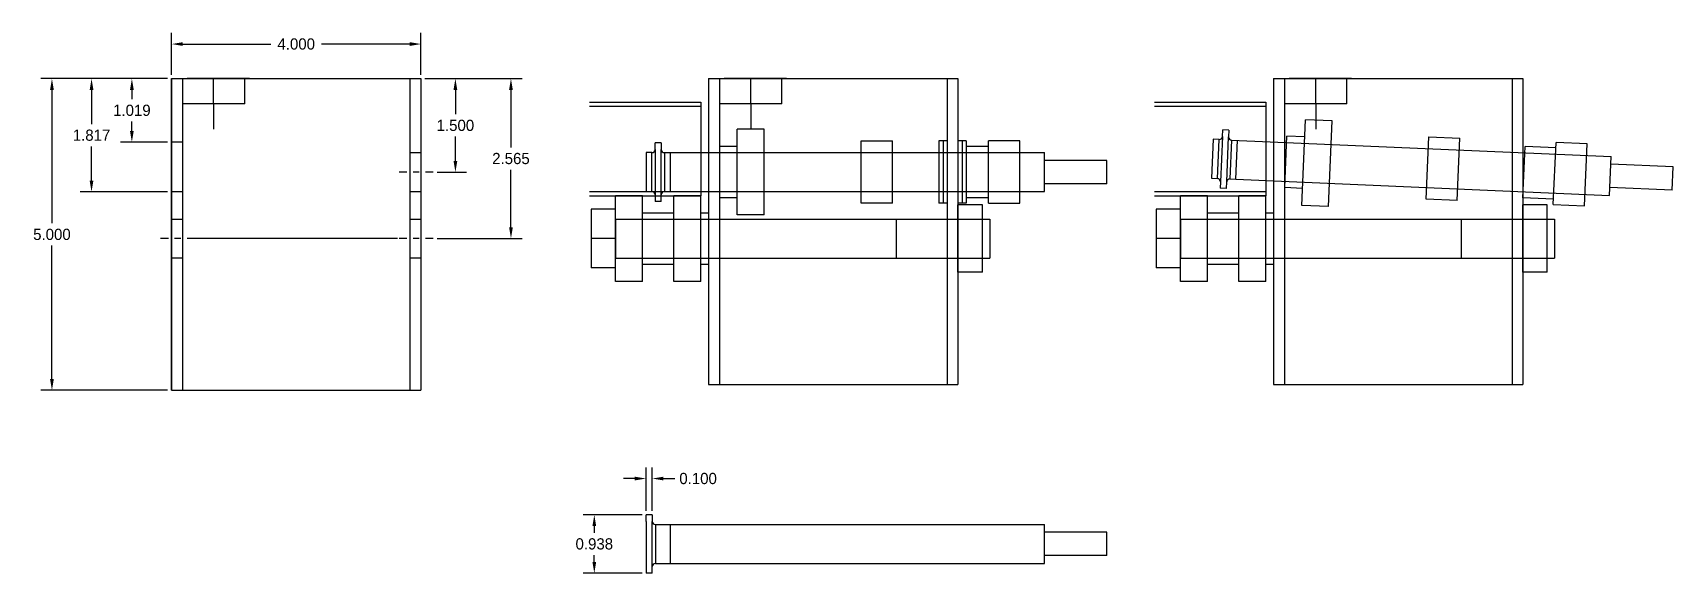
# Model space of a CAD drawing. Header units: inches. Extents: x -0.8 to 25.5, y 3 to 11.7.
import ezdxf

# ---------------------------------------------------------------- set-up
doc = ezdxf.new("R2010")
doc.units = ezdxf.units.IN
doc.header["$LTSCALE"] = 0.1
doc.header["$MEASUREMENT"] = 0
doc.linetypes.add('CENTER', pattern=[2, 1.25, -0.25, 0.25, -0.25])
for name, color, linetype in [('MandrelLower', 1, 'Continuous'), ('MandrelUpper', 104, 'Continuous'), ('Tube', 5, 'Continuous'), ('Washer-Machine', 6, 'Continuous')]:
    doc.layers.add(name, color=color, linetype=linetype)
doc.dimstyles.get("Standard").update_dxf_attribs({"dimtxt": 0.18, "dimasz": 0.18, "dimexe": 0.18, "dimexo": 0.0625, "dimgap": 0.09, "dimtad": 0, "dimtih": 1, "dimtoh": 1, "dimdec": 3, "dimzin": 0, "dimdsep": 46, "dimtxsty": 'Standard', "dimcen": 0.09, "dimadec": 0, "dimazin": 0, "dimtfac": 1, "dimtdec": 3, "dimtofl": 0, "dimtmove": 0, "dimatfit": 3, "dimfxl": 1, "dimtolj": 1, "dimtzin": 0, "dimarcsym": 0})

# ---------------------------------------------------------------- blocks, each defined once
blk = doc.blocks.new('*D6')
at = {"color": 0, "lineweight": -2}
for p, q in [((8.967, 3.982), (8.02, 3.982)), ((8.2, 3.802), (8.2, 3.694)), ((8.2, 3.225), (8.2, 3.334)), ((8.967, 3.045), (8.02, 3.045))]:
    blk.add_line(p, q, dxfattribs=at)
at = {"color": 0}
for points in [[(8.17, 3.802), (8.23, 3.802), (8.2, 3.982)], [(8.17, 3.225), (8.23, 3.225), (8.2, 3.045)]]:
    blk.add_solid(points, dxfattribs=at)
at = {"layer": 'Defpoints', "color": 0}
for p in [(8.2, 3.982), (9.03, 3.982), (9.03, 3.045)]:
    blk.add_point(p, dxfattribs=at)
at = {"color": 0, "insert": (8.2, 3.514), "char_height": 0.18, "attachment_point": 5}
blk.add_mtext('\\A1;0.938', dxfattribs=at)
blk = doc.blocks.new('*D7')
at = {"color": 0, "lineweight": -2}
for p, q in [((9.03, 4.045), (9.03, 4.743)), ((9.13, 4.045), (9.13, 4.743)), ((8.85, 4.563), (8.67, 4.563)), ((9.31, 4.563), (9.49, 4.563))]:
    blk.add_line(p, q, dxfattribs=at)
at = {"color": 0}
for points in [[(8.85, 4.593), (8.85, 4.533), (9.03, 4.563)], [(9.31, 4.593), (9.31, 4.533), (9.13, 4.563)]]:
    blk.add_solid(points, dxfattribs=at)
at = {"layer": 'Defpoints', "color": 0}
for p in [(9.13, 4.563), (9.03, 3.982), (9.13, 3.982)]:
    blk.add_point(p, dxfattribs=at)
at = {"color": 0, "insert": (9.865, 4.563), "char_height": 0.18, "attachment_point": 5}
blk.add_mtext('\\A1;0.100', dxfattribs=at)
blk = doc.blocks.new('*D8')
at = {"color": 0, "lineweight": -2}
for p, q in [((5.48, 10.978), (6.152, 10.978)), ((5.972, 10.798), (5.972, 10.408)), ((5.972, 9.658), (5.972, 10.048)), ((5.68, 9.478), (6.152, 9.478))]:
    blk.add_line(p, q, dxfattribs=at)
at = {"color": 0}
for points in [[(5.942, 10.798), (6.002, 10.798), (5.972, 10.978)], [(5.942, 9.658), (6.002, 9.658), (5.972, 9.478)]]:
    blk.add_solid(points, dxfattribs=at)
at = {"layer": 'Defpoints', "color": 0}
for p in [(5.418, 10.978), (5.618, 9.478), (5.972, 9.478)]:
    blk.add_point(p, dxfattribs=at)
at = {"color": 0, "insert": (5.972, 10.228), "char_height": 0.18, "attachment_point": 5}
blk.add_mtext('\\A1;1.500', dxfattribs=at)
blk = doc.blocks.new('*D9')
at = {"color": 0, "lineweight": -2}
for p, q in [((5.48, 10.978), (7.043, 10.978)), ((6.863, 10.798), (6.863, 9.876)), ((6.863, 8.593), (6.863, 9.516)), ((5.68, 8.413), (7.043, 8.413))]:
    blk.add_line(p, q, dxfattribs=at)
at = {"color": 0}
for points in [[(6.833, 10.798), (6.893, 10.798), (6.863, 10.978)], [(6.833, 8.593), (6.893, 8.593), (6.863, 8.413)]]:
    blk.add_solid(points, dxfattribs=at)
at = {"layer": 'Defpoints', "color": 0}
for p in [(5.418, 10.978), (5.618, 8.413), (6.863, 8.413)]:
    blk.add_point(p, dxfattribs=at)
at = {"color": 0, "insert": (6.863, 9.696), "char_height": 0.18, "attachment_point": 5}
blk.add_mtext('\\A1;2.565', dxfattribs=at)
blk = doc.blocks.new('*D11')
at = {"color": 0, "lineweight": -2}
for p, q in [((1.418, 11.041), (1.418, 11.713)), ((5.418, 11.041), (5.418, 11.713)), ((1.598, 11.533), (3.013, 11.533)), ((5.238, 11.533), (3.823, 11.533))]:
    blk.add_line(p, q, dxfattribs=at)
at = {"color": 0}
for points in [[(1.598, 11.563), (1.598, 11.503), (1.418, 11.533)], [(5.238, 11.563), (5.238, 11.503), (5.418, 11.533)]]:
    blk.add_solid(points, dxfattribs=at)
at = {"layer": 'Defpoints', "color": 0}
for p in [(5.418, 11.533), (1.418, 10.978), (5.418, 10.978)]:
    blk.add_point(p, dxfattribs=at)
at = {"color": 0, "insert": (3.418, 11.533), "char_height": 0.18, "attachment_point": 5}
blk.add_mtext('\\A1;4.000', dxfattribs=at)
blk = doc.blocks.new('*D12')
at = {"color": 0, "lineweight": -2}
for p, q in [((1.355, 10.978), (0.602, 10.978)), ((0.782, 10.798), (0.782, 10.649)), ((0.782, 10.139), (0.782, 10.289)), ((1.355, 9.959), (0.602, 9.959))]:
    blk.add_line(p, q, dxfattribs=at)
at = {"color": 0}
for points in [[(0.752, 10.798), (0.812, 10.798), (0.782, 10.978)], [(0.752, 10.139), (0.812, 10.139), (0.782, 9.959)]]:
    blk.add_solid(points, dxfattribs=at)
at = {"layer": 'Defpoints', "color": 0}
for p in [(1.418, 10.978), (0.782, 9.959), (1.418, 9.959)]:
    blk.add_point(p, dxfattribs=at)
at = {"color": 0, "insert": (0.782, 10.469), "char_height": 0.18, "attachment_point": 5}
blk.add_mtext('\\A1;1.019', dxfattribs=at)
blk = doc.blocks.new('*D13')
at = {"color": 0, "lineweight": -2}
for p, q in [((1.355, 10.978), (-0.045, 10.978)), ((0.135, 10.798), (0.135, 10.25)), ((0.135, 9.341), (0.135, 9.89)), ((1.355, 9.161), (-0.045, 9.161))]:
    blk.add_line(p, q, dxfattribs=at)
at = {"color": 0}
for points in [[(0.105, 10.798), (0.165, 10.798), (0.135, 10.978)], [(0.105, 9.341), (0.165, 9.341), (0.135, 9.161)]]:
    blk.add_solid(points, dxfattribs=at)
at = {"layer": 'Defpoints', "color": 0}
for p in [(1.418, 10.978), (0.135, 9.161), (1.418, 9.161)]:
    blk.add_point(p, dxfattribs=at)
at = {"color": 0, "insert": (0.135, 10.07), "char_height": 0.18, "attachment_point": 5}
blk.add_mtext('\\A1;1.817', dxfattribs=at)
blk = doc.blocks.new('*D15')
at = {"color": 0, "lineweight": -2}
for p, q in [((1.355, 10.978), (-0.68, 10.978)), ((-0.5, 10.798), (-0.5, 8.659)), ((-0.5, 6.159), (-0.5, 8.299)), ((1.355, 5.979), (-0.68, 5.979))]:
    blk.add_line(p, q, dxfattribs=at)
at = {"color": 0}
for points in [[(-0.53, 10.798), (-0.47, 10.798), (-0.5, 10.978)], [(-0.53, 6.159), (-0.47, 6.159), (-0.5, 5.979)]]:
    blk.add_solid(points, dxfattribs=at)
at = {"layer": 'Defpoints', "color": 0}
for p in [(1.418, 10.978), (-0.5, 5.979), (1.418, 5.979)]:
    blk.add_point(p, dxfattribs=at)
at = {"color": 0, "insert": (-0.5, 8.479), "char_height": 0.18, "attachment_point": 5}
blk.add_mtext('\\A1;5.000', dxfattribs=at)

msp = doc.modelspace()

# ---------------------------------------------------------------- linework, layer by layer
for p, q in [((1.4178, 10.9784), (5.4178, 10.9784)), ((1.4178, 10.9784), (1.4178, 5.9788)), ((1.4178, 10.9784), (1.4178, 5.9788)), ((1.4178, 5.9788), (1.4178, 10.9784)), ((1.5928, 10.9784), (1.5928, 5.9788)), ((1.5928, 10.9784), (1.5928, 10.574)), ((2.6678, 10.9784), (1.6678, 10.9784)), ((2.0928, 10.574), (2.0928, 10.9784)), ((2.5928, 10.574), (2.5928, 10.9784)), ((5.2428, 10.9784), (5.2428, 5.9788)), ((5.4178, 10.9784), (5.4178, 5.9788)), ((10.0341, 10.9783), (10.0341, 6.0739)), ((10.0341, 10.9783), (14.0341, 10.9783)), ((10.2091, 10.9783), (10.2091, 10.5739)), ((10.2091, 10.9783), (10.2091, 6.0739)), ((11.2841, 10.9783), (10.2841, 10.9783)), ((10.7091, 10.5739), (10.7091, 10.9783)), ((11.2091, 10.5739), (11.2091, 10.9783)), ((13.8591, 10.9783), (13.8591, 6.0739)), ((14.0341, 10.9783), (14.0341, 6.0739)), ((19.0969, 10.9783), (23.0969, 10.9783)), ((19.0969, 10.9783), (19.0969, 6.0739)), ((19.2719, 10.9783), (19.2719, 6.0739)), ((19.2719, 10.9783), (19.2719, 10.5739)), ((20.3469, 10.9783), (19.3469, 10.9783)), ((19.7719, 10.5739), (19.7719, 10.9783)), ((20.2719, 10.5739), (20.2719, 10.9783)), ((22.9219, 10.9783), (22.9219, 6.0739)), ((23.0969, 10.9783), (23.0969, 6.0739)), ((2.5928, 10.574), (1.5928, 10.574)), ((2.0928, 10.574), (2.0928, 10.1659)), ((11.2091, 10.5739), (10.2091, 10.5739)), ((10.7091, 10.5739), (10.7091, 10.1659)), ((20.2719, 10.5739), (19.2719, 10.5739)), ((19.7719, 10.5739), (19.7719, 10.1659)), ((1.5928, 9.9594), (1.4178, 9.9594)), ((5.4178, 9.7861), (5.2428, 9.7861)), ((23.0969, 9.0659), (23.1325, 9.8901)), ((1.5928, 9.1611), (1.4178, 9.1611)), ((5.4178, 9.1611), (5.2428, 9.1611)), ((14.4247, 8.9534), (14.0341, 8.9534)), ((14.0341, 7.8734), (14.0341, 8.9534)), ((14.4247, 7.8734), (14.4247, 8.9534)), ((23.0969, 7.8734), (23.0969, 8.9534)), ((23.4875, 8.9534), (23.0969, 8.9534)), ((23.4875, 7.8734), (23.4875, 8.9534)), ((1.5928, 8.7211), (1.4178, 8.7211)), ((5.4178, 8.7211), (5.2428, 8.7211)), ((5.0428, 8.4134), (1.7928, 8.4134)), ((1.5928, 8.0961), (1.4178, 8.0961)), ((5.4178, 8.0961), (5.2428, 8.0961)), ((14.4247, 7.8734), (14.0341, 7.8734)), ((23.4875, 7.8734), (23.0969, 7.8734)), ((10.0341, 6.0739), (14.0341, 6.0739)), ((19.0969, 6.0739), (23.0969, 6.0739)), ((1.4178, 5.9788), (5.4178, 5.9788))]:
    msp.add_line(p, q)
at = {"linetype": 'CENTER'}
for p, q in [((5.6178, 9.4784), (5.0428, 9.4784)), ((1.7928, 8.4134), (1.2178, 8.4134)), ((5.6178, 8.4134), (5.0428, 8.4134))]:
    msp.add_line(p, q, dxfattribs=at)
at = {"layer": 'MandrelLower'}
for p, q in [((8.5425, 7.7259), (8.5425, 9.1009)), ((8.975, 9.1009), (8.5425, 9.1009)), ((8.975, 7.7259), (8.975, 9.1009)), ((9.475, 7.7259), (9.475, 9.1009)), ((9.9075, 9.1009), (9.475, 9.1009)), ((9.475, 7.7259), (9.475, 9.1009)), ((9.9075, 7.7259), (9.9075, 9.1009)), ((17.6053, 7.7259), (17.6053, 9.1009)), ((18.0378, 9.1009), (17.6053, 9.1009)), ((18.0378, 7.7259), (18.0378, 9.1009)), ((18.9703, 9.1009), (18.5378, 9.1009)), ((18.5378, 7.7259), (18.5378, 9.1009)), ((18.5378, 7.7259), (18.5378, 9.1009)), ((18.9703, 7.7259), (18.9703, 9.1009)), ((8.5425, 8.8821), (8.1519, 8.8821)), ((8.1519, 8.8821), (8.1519, 7.9446)), ((8.5425, 7.9446), (8.5425, 8.8821)), ((8.5425, 8.7259), (14.5425, 8.7259)), ((8.5425, 8.7259), (8.5425, 8.1009)), ((8.975, 8.8259), (9.475, 8.8259)), ((9.9075, 8.8259), (10.0341, 8.8259)), ((13.0425, 8.7259), (13.0425, 8.1009)), ((14.5425, 8.7259), (14.5425, 8.1009)), ((17.2147, 8.8821), (17.2147, 7.9446)), ((17.6053, 8.8821), (17.2147, 8.8821)), ((17.6053, 7.9446), (17.6053, 8.8821)), ((17.6053, 8.7259), (23.6053, 8.7259)), ((17.6053, 8.7259), (17.6053, 8.1009)), ((18.0378, 8.8259), (18.5378, 8.8259)), ((18.9703, 8.8259), (19.0969, 8.8259)), ((22.1053, 8.7259), (22.1053, 8.1009)), ((23.6053, 8.7259), (23.6053, 8.1009)), ((8.5425, 8.4134), (8.1519, 8.4134)), ((17.6053, 8.4134), (17.2147, 8.4134)), ((8.5425, 7.9446), (8.1519, 7.9446)), ((8.5425, 8.1009), (14.5425, 8.1009)), ((8.975, 8.0009), (9.475, 8.0009)), ((9.9075, 8.0009), (10.0341, 8.0009)), ((17.6053, 7.9446), (17.2147, 7.9446)), ((17.6053, 8.1009), (23.6053, 8.1009)), ((18.0378, 8.0009), (18.5378, 8.0009)), ((18.9703, 8.0009), (19.0969, 8.0009)), ((8.975, 7.7259), (8.5425, 7.7259)), ((9.9075, 7.7259), (9.475, 7.7259)), ((18.0378, 7.7259), (17.6053, 7.7259)), ((18.9703, 7.7259), (18.5378, 7.7259))]:
    msp.add_line(p, q, dxfattribs=at)
at = {"layer": 'MandrelUpper'}
for p, q in [((19.5471, 8.9438), (19.6064, 10.3175)), ((19.5471, 8.9438), (19.6064, 10.3175)), ((20.0385, 10.2989), (19.6064, 10.3175)), ((19.9792, 8.9252), (20.0385, 10.2989)), ((10.4929, 8.7909), (10.4929, 10.1659)), ((10.4929, 8.7909), (10.4929, 10.1659)), ((10.9254, 10.1659), (10.4929, 10.1659)), ((10.9254, 8.7909), (10.9254, 10.1659)), ((18.1284, 10.006), (18.1014, 9.3816)), ((18.2236, 10.0019), (18.1284, 10.006)), ((18.1967, 9.3775), (18.2236, 10.0019)), ((18.2757, 10.0497), (18.2445, 9.3253)), ((18.2757, 10.0497), (18.2803, 10.1558)), ((18.3802, 10.1515), (18.2803, 10.1558)), ((18.3444, 9.321), (18.3756, 10.0454)), ((18.3802, 10.1515), (18.3756, 10.0454)), ((19.2755, 9.2308), (19.311, 10.055)), ((19.5945, 10.0428), (19.311, 10.055)), ((21.5425, 9.0454), (21.5856, 10.0444)), ((21.5856, 10.0444), (22.0852, 10.0229)), ((22.042, 9.0238), (22.0852, 10.0229)), ((9.0297, 9.7909), (9.0297, 9.1659)), ((9.125, 9.7909), (9.0297, 9.7909)), ((9.125, 9.1659), (9.125, 9.7909)), ((9.275, 9.9471), (9.175, 9.9471)), ((9.175, 9.8409), (9.175, 9.9471)), ((9.175, 9.8409), (9.175, 9.1159)), ((9.275, 9.9471), (9.275, 9.8409)), ((9.275, 9.1159), (9.275, 9.8409)), ((9.325, 9.7909), (15.4203, 9.7909)), ((9.325, 9.7909), (9.325, 9.1659)), ((9.4203, 9.1659), (9.4203, 9.7909)), ((10.4929, 9.8909), (10.2091, 9.8909)), ((12.482, 8.9784), (12.482, 9.9784)), ((12.482, 9.9784), (12.982, 9.9784)), ((12.982, 8.9784), (12.982, 9.9784)), ((14.5255, 9.8909), (14.1641, 9.8909)), ((15.0255, 9.9784), (14.5255, 9.9784)), ((14.5255, 8.9784), (14.5255, 9.9784)), ((15.0255, 8.9784), (15.0255, 9.9784)), ((15.4203, 9.1659), (15.4203, 9.7909)), ((18.4234, 9.9932), (18.3965, 9.3688)), ((18.4234, 9.9932), (24.5131, 9.7304)), ((18.4917, 9.3647), (18.5186, 9.9891)), ((23.6234, 9.8689), (23.1325, 9.8901)), ((23.584, 8.9573), (23.6271, 9.9563)), ((24.1267, 9.9348), (23.6271, 9.9563)), ((24.0836, 8.9357), (24.1267, 9.9348)), ((16.4203, 9.6659), (15.4203, 9.6659)), ((16.4203, 9.2909), (16.4203, 9.6659)), ((24.4861, 9.106), (24.5131, 9.7304)), ((25.5067, 9.5624), (24.5077, 9.6055)), ((25.4906, 9.1878), (25.5067, 9.5624)), ((16.4203, 9.2909), (15.4203, 9.2909)), ((18.1014, 9.3816), (18.1967, 9.3775)), ((18.2445, 9.3253), (18.2399, 9.2192)), ((18.3398, 9.2149), (18.2399, 9.2192)), ((18.3398, 9.2149), (18.3444, 9.321)), ((18.3965, 9.3688), (18.4917, 9.3647)), ((18.4917, 9.3647), (24.4861, 9.106)), ((19.5589, 9.2186), (19.2755, 9.2308)), ((25.4906, 9.1878), (24.4915, 9.2309)), ((9.0297, 9.1659), (9.125, 9.1659)), ((9.175, 9.1159), (9.175, 9.0096)), ((9.275, 9.0096), (9.175, 9.0096)), ((9.275, 9.0096), (9.275, 9.1159)), ((9.325, 9.1659), (9.4203, 9.1659)), ((9.4203, 9.1659), (15.4203, 9.1659)), ((10.4929, 9.0659), (10.2091, 9.0659)), ((12.982, 8.9784), (12.482, 8.9784)), ((14.5255, 9.0659), (14.1641, 9.0659)), ((14.5255, 8.9784), (15.0255, 8.9784)), ((22.042, 9.0238), (21.5425, 9.0454)), ((23.5878, 9.0447), (23.0969, 9.0659)), ((23.584, 8.9573), (24.0836, 8.9357)), ((10.9254, 8.7909), (10.4929, 8.7909)), ((19.9792, 8.9252), (19.5471, 8.9438)), ((9.0297, 3.8762), (9.0297, 3.9825)), ((9.1297, 3.9825), (9.0297, 3.9825)), ((9.1297, 3.9825), (9.1297, 3.8762)), ((9.0297, 3.8762), (9.0297, 3.1512)), ((9.0297, 3.8262), (9.0297, 3.2012)), ((9.1297, 3.1512), (9.1297, 3.8762)), ((9.1797, 3.8262), (15.4203, 3.8262)), ((9.1797, 3.8262), (9.1797, 3.2012)), ((9.4203, 3.2012), (9.4203, 3.8262)), ((15.4203, 3.2012), (15.4203, 3.8262)), ((16.4203, 3.7012), (15.4203, 3.7012)), ((16.4203, 3.3262), (16.4203, 3.7012)), ((9.1797, 3.2012), (9.4203, 3.2012)), ((9.4203, 3.2012), (15.4203, 3.2012)), ((16.4203, 3.3262), (15.4203, 3.3262)), ((9.0297, 3.1512), (9.0297, 3.045)), ((9.1297, 3.045), (9.0297, 3.045)), ((9.1297, 3.045), (9.1297, 3.1512))]:
    msp.add_line(p, q, dxfattribs=at)
for centre, start, end in [((18.2258, 10.0518), 267.52877, 357.52877), ((18.4256, 10.0432), 177.52877, 267.52877), ((9.125, 9.8409), 270, 0), ((9.325, 9.8409), 180, 270), ((18.1945, 9.3275), 357.52877, 87.52877), ((18.3943, 9.3189), 87.52877, 177.52877), ((9.125, 9.1159), 0, 90), ((9.325, 9.1159), 90, 180), ((9.1797, 3.8762), 180, 270), ((9.1797, 3.1512), 90, 180)]:
    msp.add_arc(centre, 0.05, start, end, dxfattribs=at)
at = {"layer": 'Tube'}
for p, q in [((8.1218, 10.6009), (9.9075, 10.6009)), ((8.1218, 10.5359), (9.9075, 10.5359)), ((9.9075, 10.6009), (9.9075, 9.1009)), ((17.1846, 10.6009), (18.9703, 10.6009)), ((17.1846, 10.5359), (18.9703, 10.5359)), ((18.9703, 10.6009), (18.9703, 9.1009)), ((8.1218, 9.1659), (9.9075, 9.1659)), ((8.1218, 9.1009), (9.9075, 9.1009)), ((17.1846, 9.1659), (18.9703, 9.1659)), ((17.1846, 9.1009), (18.9703, 9.1009))]:
    msp.add_line(p, q, dxfattribs=at)
at = {"layer": 'Washer-Machine'}
for p, q in [((13.7291, 9.9784), (13.7291, 8.9784)), ((13.8591, 9.9784), (13.7291, 9.9784)), ((13.7941, 9.9784), (13.7941, 8.9784)), ((14.1641, 9.9784), (14.0341, 9.9784)), ((14.0991, 9.9784), (14.0991, 8.9784)), ((14.1641, 9.9784), (14.1641, 8.9784)), ((13.8591, 8.9784), (13.7291, 8.9784)), ((14.1641, 8.9784), (14.0341, 8.9784))]:
    msp.add_line(p, q, dxfattribs=at)

# ---------------------------------------------------------------- dimensions: what is measured, and where the dimension line sits
for base, p1, p2, picture, middle in [((5.4178, 11.5335), (1.4178, 10.9784), (5.4178, 10.9784), '*D11', (3.4178, 11.5335)), ((9.1297, 4.5632), (9.0297, 3.9825), (9.1297, 3.9825), '*D7', (9.8647, 4.5632))]:
    dim = msp.add_linear_dim(base=base, p1=p1, p2=p2, dimstyle='Standard')
    dim.commit()
    dim.dimension.update_dxf_attribs({"geometry": picture, "text_midpoint": middle})
for base, p1, p2, picture, middle in [((-0.5004, 5.9788), (1.4178, 10.9784), (1.4178, 5.9788), '*D15', (-0.5004, 8.4786)), ((0.1346, 9.1611), (1.4178, 10.9784), (1.4178, 9.1611), '*D13', (0.1346, 10.0697)), ((0.7818, 9.9594), (1.4178, 10.9784), (1.4178, 9.9594), '*D12', (0.7818, 10.4689)), ((5.9717, 9.4784), (5.4178, 10.9784), (5.6178, 9.4784), '*D8', (5.9717, 10.2284)), ((6.8631, 8.4134), (5.4178, 10.9784), (5.6178, 8.4134), '*D9', (6.8631, 9.6959)), ((8.1998212783, 3.9824649163), (9.029680612, 3.0449649163), (9.029680612, 3.9824649163), '*D6', (8.1998212783, 3.5137149163))]:
    dim = msp.add_linear_dim(base=base, p1=p1, p2=p2, angle=90, dimstyle='Standard')
    dim.commit()
    dim.dimension.update_dxf_attribs({"geometry": picture, "text_midpoint": middle})

doc.saveas('drawing.dxf')
